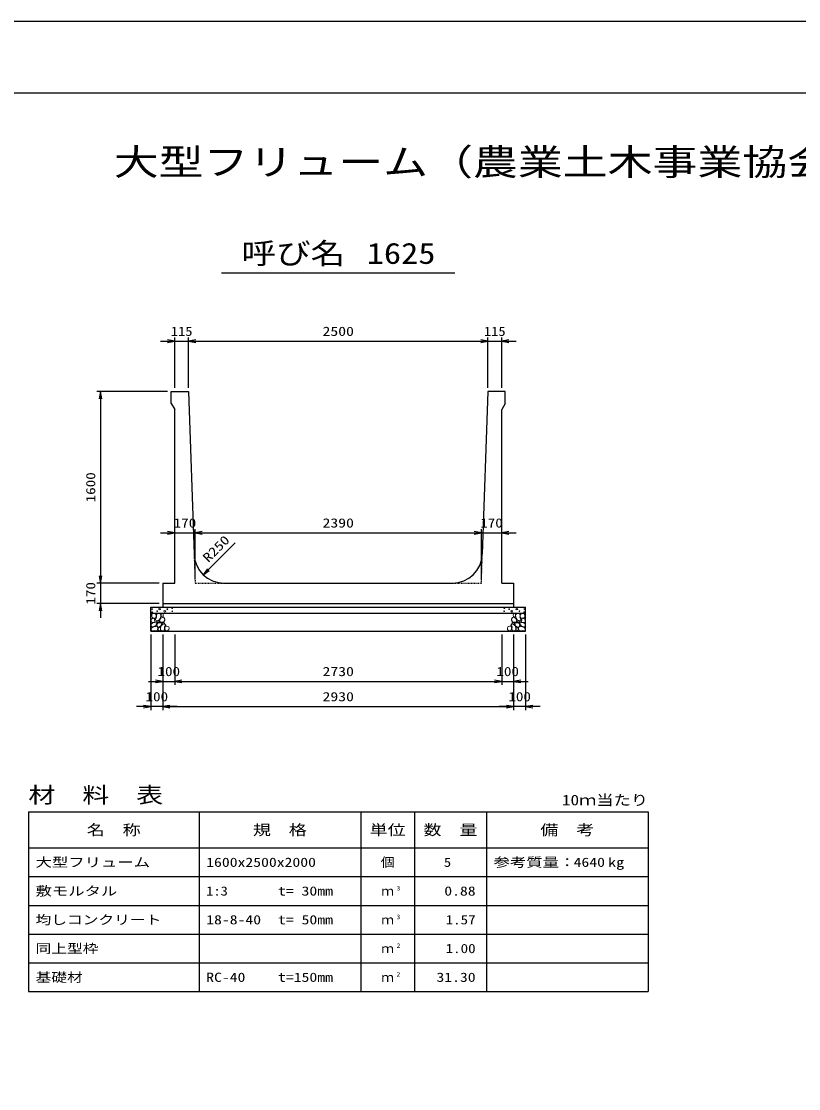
# Model space of a CAD drawing. Units: millimetres at full size. Extents: x 0 to 25230, y 0 to 17820.
# Drawn here: x 8469 to 14960, y 8910 to 17820 of the extents above; entities that cross this region are included whole.
import ezdxf
from ezdxf.enums import TextEntityAlignment as Align

# ---------------------------------------------------------------- set-up
doc = ezdxf.new("R2010")
doc.units = ezdxf.units.MM
doc.linetypes.add('DASHED_SPACED', pattern=[12, 6, -6])
for name, color, linetype, lineweight in [('0_2', 7, 'Continuous', 25), ('D-DCR-HCHn', 4, 'Continuous', 9), ('D-MTR-FRAM', 7, 'Continuous', 25), ('D-MTR-LINE', 7, 'Continuous', 25), ('D-STR-DIM', 7, 'Continuous', 25), ('D-STR-STRn', 1, 'Continuous', 25), ('D-TTL', 2, 'Continuous', 25), ('D-TTL-TXT', 7, 'Continuous', 25)]:
    doc.layers.add(name, color=color, linetype=linetype, lineweight=lineweight)
doc.layers.add('D-MTR', color=7, linetype='Continuous')
doc.layers.add('D-MTR-TXT', color=7, linetype='Continuous')
doc.styles.add('ＭＳ ゴシック', font='')
doc.styles.get('ＭＳ ゴシック').set_extended_font_data('MS Gothic')

# ---------------------------------------------------------------- blocks, each defined once
blk = doc.blocks.new('open_arrow')
at = {"color": 0, "linetype": 'Continuous', "lineweight": -2}
blk.add_lwpolyline([(7.5, 1.25), (0, 0), (7.5, -1.25)], dxfattribs=at)

msp = doc.modelspace()

# ---------------------------------------------------------------- linework, layer by layer
at = {"layer": '0_2'}
for p, q in [((9650, 12700), (9650, 12280)), ((9750, 12700), (9750, 12280)), ((9750, 12700), (9750, 12280)), ((12480, 12700), (12480, 12280)), ((9530, 12310), (9870, 12310)), ((9750, 12310), (12480, 12310))]:
    msp.add_line(p, q, dxfattribs=at)
at = {"layer": 'D-DCR-HCHn'}
for points in [[(9555.46, 12830.356), (9550.26, 12814.753), (9557.194, 12804.352), (9574.53, 12802.618), (9586.366, 12807.699), (9581.464, 12819.954), (9584.932, 12826.889), (9577.997, 12833.823), (9567.596, 12837.29)], [(9588.399, 12873.696), (9572.796, 12877.163), (9558.928, 12870.228), (9557.194, 12854.626), (9560.661, 12842.491), (9577.997, 12837.29), (9590.132, 12837.29), (9595.333, 12845.958), (9595.333, 12865.028)], [(9602.267, 12875.429), (9597.067, 12859.827), (9598.8, 12842.491), (9586.665, 12823.421), (9602.267, 12814.753), (9619.603, 12823.421), (9630.005, 12837.29), (9633.472, 12859.827), (9630.005, 12871.962), (9619.603, 12877.163)], [(9631.739, 12833.823), (9623.071, 12813.02), (9630.005, 12804.352), (9650.808, 12804.352), (9659.476, 12807.819), (9668.144, 12819.954), (9668.144, 12830.356), (9659.476, 12844.224), (9649.074, 12845.958)], [(9635.206, 12871.962), (9635.206, 12851.159), (9643.874, 12845.958), (9652.542, 12851.159), (9654.275, 12863.294), (9652.542, 12873.696), (9640.407, 12877.163)], [(12598.261, 12833.823), (12606.929, 12813.02), (12599.995, 12804.352), (12579.192, 12804.352), (12570.524, 12807.819), (12561.856, 12819.954), (12561.856, 12830.356), (12570.524, 12844.224), (12580.926, 12845.958)], [(12594.794, 12871.962), (12594.794, 12851.159), (12586.126, 12845.958), (12577.458, 12851.159), (12575.725, 12863.294), (12577.458, 12873.696), (12589.593, 12877.163)], [(12627.733, 12875.429), (12632.933, 12859.827), (12631.2, 12842.491), (12643.335, 12823.421), (12627.733, 12814.753), (12610.397, 12823.421), (12599.995, 12837.29), (12596.528, 12859.827), (12599.995, 12871.962), (12610.397, 12877.163)], [(12641.601, 12873.696), (12657.204, 12877.163), (12671.072, 12870.228), (12672.806, 12854.626), (12669.339, 12842.491), (12652.003, 12837.29), (12639.868, 12837.29), (12634.667, 12845.958), (12634.667, 12865.028)], [(12674.54, 12830.356), (12679.74, 12814.753), (12672.806, 12804.352), (12655.47, 12802.618), (12643.634, 12807.699), (12648.536, 12819.954), (12645.068, 12826.889), (12652.003, 12833.823), (12662.404, 12837.29)], [(9588.366, 12772.757), (9601.208, 12792.019), (9599.603, 12796.834), (9581.946, 12801.65), (9565.894, 12800.045), (9554.658, 12790.414), (9553.052, 12779.177), (9554.658, 12767.941), (9567.499, 12764.731)], [(9594.787, 12732.627), (9606.023, 12737.443), (9609.234, 12753.494), (9602.813, 12764.731), (9591.577, 12767.941), (9577.13, 12766.336), (9561.078, 12759.915), (9553.052, 12750.284), (9553.052, 12739.048), (9557.868, 12732.627), (9577.13, 12734.232)], [(9605.735, 12814.753), (9597.067, 12807.819), (9600.534, 12802.618), (9612.669, 12802.618), (9617.87, 12804.352), (9621.337, 12811.286), (9616.136, 12816.487)], [(9633.311, 12772.757), (9641.337, 12792.019), (9634.916, 12800.045), (9615.654, 12800.045), (9607.628, 12796.834), (9599.603, 12785.598), (9599.603, 12775.967), (9607.628, 12763.125), (9617.259, 12761.52)], [(9630.101, 12737.443), (9630.101, 12756.705), (9622.075, 12761.52), (9614.049, 12756.705), (9612.444, 12745.469), (9614.049, 12735.837), (9625.285, 12732.627)], [(9660.599, 12734.232), (9665.415, 12748.679), (9663.81, 12764.731), (9675.046, 12782.388), (9660.599, 12790.414), (9644.548, 12782.388), (9634.916, 12769.546), (9631.706, 12748.679), (9634.916, 12737.443), (9644.548, 12732.627)], [(9657.389, 12790.414), (9665.415, 12796.834), (9662.204, 12801.65), (9650.968, 12801.65), (9646.153, 12800.045), (9642.942, 12793.624), (9647.758, 12788.808)], [(9673.441, 12735.837), (9687.887, 12732.627), (9700.729, 12739.048), (9702.334, 12753.494), (9699.124, 12764.731), (9683.072, 12769.546), (9671.836, 12769.546), (9667.02, 12761.52), (9667.02, 12743.863)], [(12556.559, 12735.837), (12542.113, 12732.627), (12529.271, 12739.048), (12527.666, 12753.494), (12530.876, 12764.731), (12546.928, 12769.546), (12558.164, 12769.546), (12562.98, 12761.52), (12562.98, 12743.863)], [(12569.401, 12734.232), (12564.585, 12748.679), (12566.19, 12764.731), (12554.954, 12782.388), (12569.401, 12790.414), (12585.452, 12782.388), (12595.084, 12769.546), (12598.294, 12748.679), (12595.084, 12737.443), (12585.452, 12732.627)], [(12572.611, 12790.414), (12564.585, 12796.834), (12567.796, 12801.65), (12579.032, 12801.65), (12583.847, 12800.045), (12587.058, 12793.624), (12582.242, 12788.808)], [(12596.689, 12772.757), (12588.663, 12792.019), (12595.084, 12800.045), (12614.346, 12800.045), (12622.372, 12796.834), (12630.397, 12785.598), (12630.397, 12775.967), (12622.372, 12763.125), (12612.741, 12761.52)], [(12599.899, 12737.443), (12599.899, 12756.705), (12607.925, 12761.52), (12615.951, 12756.705), (12617.556, 12745.469), (12615.951, 12735.837), (12604.715, 12732.627)], [(12624.265, 12814.753), (12632.933, 12807.819), (12629.466, 12802.618), (12617.331, 12802.618), (12612.13, 12804.352), (12608.663, 12811.286), (12613.864, 12816.487)], [(12635.213, 12732.627), (12623.977, 12737.443), (12620.766, 12753.494), (12627.187, 12764.731), (12638.423, 12767.941), (12652.87, 12766.336), (12668.922, 12759.915), (12676.948, 12750.284), (12676.948, 12739.048), (12672.132, 12732.627), (12652.87, 12734.232)], [(12641.634, 12772.757), (12628.792, 12792.019), (12630.397, 12796.834), (12648.054, 12801.65), (12664.106, 12800.045), (12675.342, 12790.414), (12676.948, 12779.177), (12675.342, 12767.941), (12662.501, 12764.731)]]:
    msp.add_lwpolyline(points, close=True, dxfattribs=at)
for centre, radius in [((9623.336, 12913.955), 7.5), ((9728.131, 12920.006), 3), ((12501.869, 12920.006), 3), ((12606.664, 12913.955), 7.5), ((9560.727, 12913.955), 3), ((9561.869, 12888.91), 3), ((9602.292, 12895.752), 3), ((9666.664, 12894.961), 7.5), ((9687.708, 12913.164), 3), ((9729.273, 12894.961), 3), ((12500.727, 12894.961), 3), ((12542.292, 12913.164), 3), ((12563.336, 12894.961), 7.5), ((12627.708, 12895.752), 3), ((12668.131, 12888.91), 3), ((12669.273, 12913.955), 3)]:
    msp.add_circle(centre, radius, dxfattribs=at)
at = {"layer": 'D-MTR-FRAM'}
for p, q in [((8527.5, 11220), (13702.5, 11220)), ((8527.5, 11220), (8527.5, 9720)), ((13702.5, 11220), (13702.5, 9720)), ((8527.5, 9720), (13702.5, 9720))]:
    msp.add_line(p, q, dxfattribs=at)
at = {"layer": 'D-MTR-LINE'}
for p, q in [((9952.5, 11220), (9952.5, 9720)), ((11302.5, 11220), (11302.5, 9720)), ((11752.5, 11220), (11752.5, 9720)), ((12352.5, 11220), (12352.5, 9720)), ((8527.5, 10920), (13702.5, 10920)), ((8527.5, 10680), (13702.5, 10680)), ((8527.5, 10440), (13702.5, 10440)), ((8527.5, 10200), (13702.5, 10200)), ((8527.5, 9960), (13702.5, 9960))]:
    msp.add_line(p, q, dxfattribs=at)
at = {"layer": 'D-STR-DIM'}
for p, q in [((9630, 15150), (9985, 15150)), ((9750, 14760), (9750, 15180)), ((9865, 14760), (9865, 15180)), ((9865, 14760), (9865, 15180)), ((9865, 15150), (12365, 15150)), ((12245, 15150), (12600, 15150)), ((12365, 14760), (12365, 15180)), ((12365, 14760), (12365, 15180)), ((12480, 14760), (12480, 15180)), ((9690, 14730), (9100, 14730)), ((9130, 14730), (9130, 13130)), ((9630, 13550), (10040, 13550)), ((9920, 13160), (9920, 13580)), ((9920, 13160), (9920, 13580)), ((9920, 13550), (12310, 13550)), ((12190, 13550), (12600, 13550)), ((12310, 13160), (12310, 13580)), ((12310, 13160), (12310, 13580)), ((9987.84, 13200.212), (10253.005, 13465.377)), ((9130, 13250), (9130, 12840)), ((9620, 13130), (9100, 13130)), ((9620, 13130), (9100, 13130)), ((9620, 12960), (9100, 12960)), ((9550, 12700), (9550, 12070)), ((9650, 12700), (9650, 12070)), ((9650, 12700), (9650, 12070)), ((12480, 12700), (12480, 12280)), ((12580, 12700), (12580, 12070)), ((12580, 12700), (12580, 12070)), ((12580, 12700), (12580, 12280)), ((12680, 12700), (12680, 12070)), ((12360, 12310), (12700, 12310)), ((9770, 12100), (9430, 12100)), ((9650, 12100), (12580, 12100)), ((12800, 12100), (12460, 12100))]:
    msp.add_line(p, q, dxfattribs=at)
at = {"layer": 'D-STR-STRn'}
for p, q in [((9720, 14730), (9865, 14730)), ((9720, 14630), (9720, 14730)), ((9865, 14730), (9911.701, 13371.411)), ((12365, 14730), (12318.299, 13371.411)), ((12510, 14730), (12365, 14730)), ((12510, 14630), (12510, 14730)), ((9720, 14630), (9750, 14580)), ((12510, 14630), (12480, 14580)), ((9750, 13130), (9750, 14580)), ((12480, 13130), (12480, 14580)), ((9650, 13130), (9650, 12960)), ((9650, 13130), (9750, 13130)), ((10161.554, 13130), (12068.446, 13130)), ((12480, 13130), (12580, 13130)), ((12580, 13130), (12580, 12960)), ((9550, 12730), (9550, 12930)), ((9550, 12930), (12680, 12930)), ((9650, 12960), (12580, 12960)), ((9650, 12960), (9650, 12930)), ((12580, 12960), (12580, 12930)), ((12680, 12730), (12680, 12930)), ((9550, 12880), (12680, 12880)), ((9550, 12730), (12680, 12730))]:
    msp.add_line(p, q, dxfattribs=at)
at = {"layer": 'D-STR-STRn', "color": 2, "linetype": 'DASHED_SPACED'}
for p, q in [((9911.701, 13371.411), (9920, 13130)), ((12310, 13130), (12318.299, 13371.411)), ((9920, 13130), (10161.554, 13130)), ((12068.446, 13130), (12310, 13130))]:
    msp.add_line(p, q, dxfattribs=at)
at = {"layer": 'D-STR-STRn'}
for centre, start, end in [((10161.554, 13380), 181.96877, 270), ((12068.446, 13380), 270, 358.03123)]:
    msp.add_arc(centre, 250, start, end, dxfattribs=at)
at = {"layer": 'D-TTL'}
for points in [[(0, 0), (25230, 0), (25230, 17820), (0, 17820)], [(600, 600), (24630, 600), (24630, 17220), (600, 17220)]]:
    msp.add_lwpolyline(points, close=True, dxfattribs=at)
at = {"layer": 'D-TTL-TXT'}
msp.add_line((10140, 15720), (12090, 15720), dxfattribs=at)

# ---------------------------------------------------------------- block references
at = {"layer": '0_2', "xscale": 8, "yscale": 8, "rotation": 180}
for p in [(9650, 12310), (12480, 12310)]:
    msp.add_blockref('open_arrow', p, dxfattribs=at)
at = {"layer": '0_2', "xscale": 8, "yscale": 8}
msp.add_blockref('open_arrow', (9750, 12310), dxfattribs=at)
msp.add_blockref('open_arrow', (9750, 12310), dxfattribs=at)
at = {"layer": 'D-STR-DIM', "xscale": 8, "yscale": 8}
for p, rotation in [((9750, 15150), 180), ((12365, 15150), 180), ((12365, 15150), 180), ((9130, 14730), 270), ((9750, 13550), 180), ((12310, 13550), 180), ((12310, 13550), 180), ((9130, 13130), 90), ((9130, 13130), 90), ((9987.84, 13200.212), 45), ((9130, 12960), 270), ((12480, 12310), 180), ((9550, 12100), 180), ((12580, 12100), 180), ((12580, 12100), 180)]:
    msp.add_blockref('open_arrow', p, dxfattribs=dict(at, rotation=rotation))
for p in [(9865, 15150), (9865, 15150), (12480, 15150), (9920, 13550), (9920, 13550), (12480, 13550), (12580, 12310), (9650, 12100), (9650, 12100), (12680, 12100)]:
    msp.add_blockref('open_arrow', p, dxfattribs=at)

# ---------------------------------------------------------------- texts
at = {"layer": '0_2', "style": 'ＭＳ ゴシック'}
for s, width, p in [('100', 1.2, (9700, 12392.5)), ('2730', 1.25, (11115, 12392.5))]:
    msp.add_text(s, height=76.98, dxfattribs=dict(at, width=width)).set_placement(p, align=Align.MIDDLE_CENTER)
at = {"layer": 'D-MTR', "style": 'ＭＳ ゴシック', "width": 1.25}
msp.add_text('材\u3000料\u3000表', height=132, dxfattribs=at).set_placement((8527.5, 11256), align=Align.BOTTOM_LEFT)
at = {"layer": 'D-MTR', "style": 'ＭＳ ゴシック', "width": 1.2}
msp.add_text('10ｍ当たり', height=87.98, dxfattribs=at).set_placement((13702.5, 11249), align=Align.BOTTOM_RIGHT)
at = {"layer": 'D-MTR-TXT', "style": 'ＭＳ ゴシック'}
for s, height, width, p in [('名\u3000称', 87.98, 1.25, (9240, 11070)), ('規\u3000格', 87.98, 1.25, (10627.5, 11070)), ('単位', 87.98, 1.25, (11527.5, 11070)), ('数\u3000量', 87.98, 1.25, (12052.5, 11070)), ('備\u3000考', 87.98, 1.25, (13027.5, 11070)), ('個', 76.98, 1.1, (11527.5, 10800))]:
    msp.add_text(s, height=height, dxfattribs=dict(at, width=width)).set_placement(p, align=Align.MIDDLE_CENTER)
for s, width, p in [('大型フリューム', 1.3, (8587.5, 10800)), ('1600x2500x2000', 1.25, (10012.5, 10800)), ('参考質量：    kg', 1.3, (12412.5, 10800)), ('敷モルタル', 1.3, (8587.5, 10560)), ('1:3', 1.15, (10012.5, 10560)), ('t= 30mm', 1.25, (10612.5, 10560)), ('均しコンクリート', 1.25, (8587.5, 10320)), ('18-8-40', 1.25, (10012.5, 10320)), ('t= 50mm', 1.25, (10612.5, 10320)), ('同上型枠', 1.25, (8587.5, 10080)), ('基礎材', 1.25, (8587.5, 9840)), ('RC-40', 1.25, (10012.5, 9840)), ('t=150mm', 1.25, (10612.5, 9840))]:
    msp.add_text(s, height=76.98, dxfattribs=dict(at, width=width)).set_placement(p, align=Align.MIDDLE_LEFT)
for s, width, p in [('5', 1.15, (12057.83, 10800)), ('4640', 1.25, (13342.5, 10800)), ('0.88', 1.25, (12262.5, 10560)), ('1.57', 1.2, (12262.5, 10320)), ('1.00', 1.2, (12262.5, 10080)), ('31.30', 1.25, (12262.5, 9840))]:
    msp.add_text(s, height=76.98, dxfattribs=dict(at, width=width)).set_placement(p, align=Align.MIDDLE_RIGHT)
for p in [(11527.5, 10560), (11527.5, 10320), (11527.5, 10080), (11527.5, 9840)]:
    msp.add_text('ｍ', height=76.98, dxfattribs=at).set_placement(p, align=Align.MIDDLE_CENTER)
at = {"layer": 'D-MTR-TXT', "style": 'ＭＳ ゴシック', "width": 1.15}
for s, p in [('3', (11602.5, 10553)), ('3', (11602.5, 10313)), ('2', (11602.5, 10073)), ('2', (11602.5, 9833))]:
    msp.add_text(s, height=38.49, dxfattribs=at).set_placement(p, align=Align.BOTTOM_LEFT)
at = {"layer": 'D-STR-DIM', "style": 'ＭＳ ゴシック'}
for s, width, p in [('115', 1.15, (9807.5, 15232.5)), ('2500', 1.25, (11115, 15232.5)), ('115', 1.15, (12422.5, 15232.5)), ('170', 1.2, (9835, 13632.5)), ('2390', 1.25, (11115, 13632.5)), ('170', 1.2, (12395, 13632.5)), ('100', 1.2, (12530, 12392.5)), ('100', 1.2, (9600, 12182.5)), ('2930', 1.25, (11115, 12182.5)), ('100', 1.2, (12630, 12182.5))]:
    msp.add_text(s, height=76.98, dxfattribs=dict(at, width=width)).set_placement(p, align=Align.MIDDLE_CENTER)
at = {"layer": 'D-STR-DIM', "style": 'ＭＳ ゴシック', "width": 1.2}
for s, p in [('1600', (9047.5, 13930)), ('170', (9047.5, 13045))]:
    msp.add_text(s, height=76.98, rotation=90, dxfattribs=at).set_placement(p, align=Align.MIDDLE_CENTER)
at = {"layer": 'D-STR-DIM', "style": 'ＭＳ ゴシック', "width": 1.25}
msp.add_text('R250', height=76.98, rotation=45, dxfattribs=at).set_placement((10046.25, 13281.25), align=Align.BOTTOM_LEFT)
at = {"layer": 'D-TTL-TXT', "style": 'ＭＳ ゴシック'}
for s, height, width, p in [('大型フリューム（農業土木事業協会型）', 219.9, 1.25, (12615, 16470)), ('呼び名', 176, 1.2, (10740, 15742.5)), ('1625', 176, 1.2, (11640, 15742.5))]:
    msp.add_text(s, height=height, dxfattribs=dict(at, width=width)).set_placement(p, align=Align.BOTTOM_CENTER)

doc.saveas('drawing.dxf')
